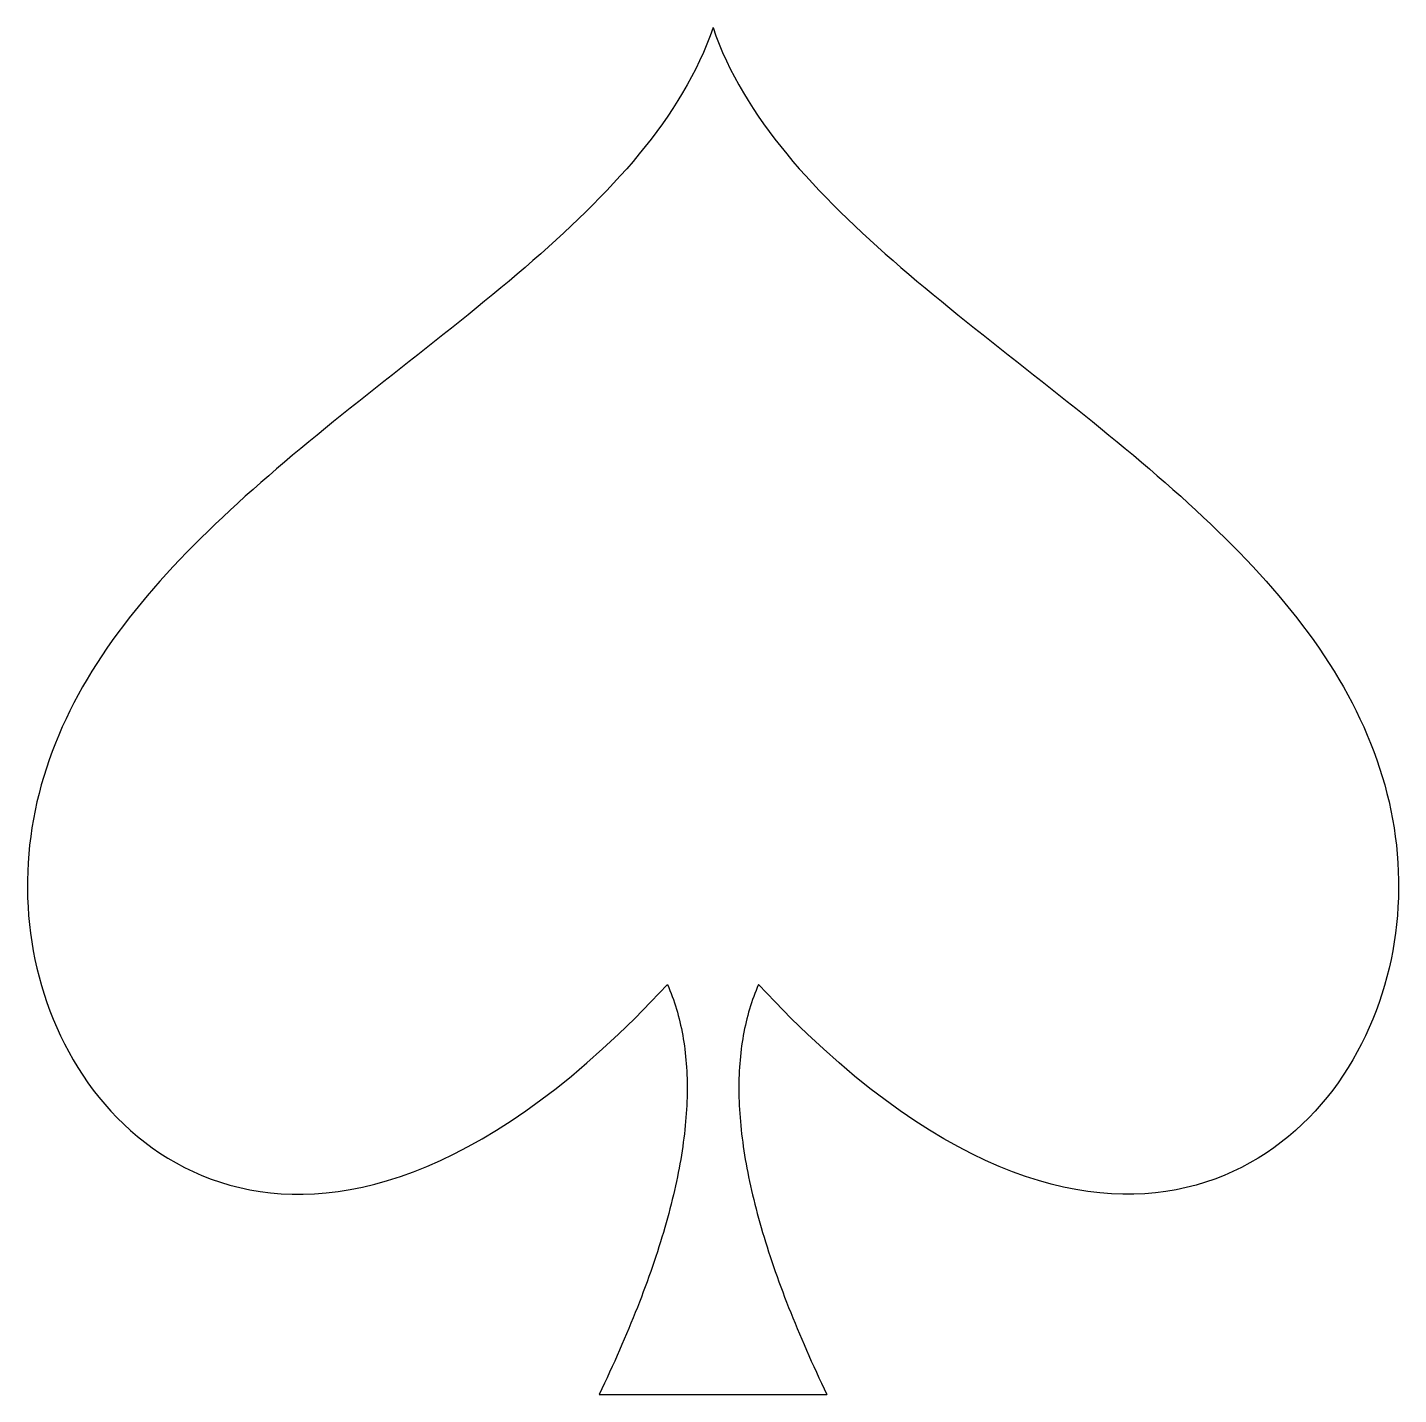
# Model space of a CAD drawing. Extents: x -15 to 15, y -8 to 22.
import ezdxf

# ---------------------------------------------------------------- set-up
doc = ezdxf.new("R2010")
doc.units = 0
doc.layers.get('0').update_dxf_attribs({"linetype": 'CONTINUOUS'})

msp = doc.modelspace()

# ---------------------------------------------------------------- linework, layer by layer
msp.add_line((-2.5, -8), (2.5, -8))
for points in [[(0, 22, 0), (-0.065162, 21.8148, 0), (-0.135751, 21.6314, 0), (-0.211629, 21.4497, 0), (-0.292659, 21.2697, 0), (-0.378706, 21.0913, 0), (-0.469633, 20.9144, 0), (-0.565308, 20.7392, 0), (-0.665596, 20.5653, 0), (-0.770365, 20.393, 0), (-0.879483, 20.222, 0), (-0.992819, 20.0525, 0), (-1.11024, 19.8842, 0), (-1.23163, 19.7172, 0), (-1.35684, 19.5515, 0), (-1.48576, 19.3869, 0), (-1.61826, 19.2235, 0), (-1.75421, 19.0613, 0), (-1.89348, 18.9001, 0), (-2.03596, 18.7399, 0), (-2.18151, 18.5807, 0), (-2.33003, 18.4225, 0), (-2.48138, 18.2652, 0), (-2.63545, 18.1088, 0), (-2.79211, 17.9532, 0), (-2.95125, 17.7984, 0), (-3.11275, 17.6444, 0), (-3.27649, 17.4911, 0), (-3.44236, 17.3385, 0), (-3.61025, 17.1866, 0), (-3.78002, 17.0352, 0), (-3.95159, 16.8845, 0), (-4.12482, 16.7342, 0), (-4.29961, 16.5845, 0), (-4.47585, 16.4353, 0), (-4.65343, 16.2865, 0), (-4.83224, 16.1381, 0), (-5.01217, 15.99, 0), (-5.19311, 15.8423, 0), (-5.37495, 15.6949, 0), (-5.5576, 15.5478, 0), (-5.74095, 15.4008, 0), (-5.92488, 15.2541, 0), (-6.10931, 15.1076, 0), (-6.29412, 14.9612, 0), (-6.47922, 14.8148, 0), (-6.6645, 14.6686, 0), (-6.84987, 14.5224, 0), (-7.03522, 14.3762, 0), (-7.22046, 14.2299, 0), (-7.40549, 14.0836, 0), (-7.59022, 13.9373, 0), (-7.77455, 13.7908, 0), (-7.95838, 13.6442, 0), (-8.14162, 13.4973, 0), (-8.32418, 13.3503, 0), (-8.50597, 13.2031, 0), (-8.6869, 13.0556, 0), (-8.86687, 12.9078, 0), (-9.0458, 12.7597, 0), (-9.22359, 12.6112, 0), (-9.40017, 12.4624, 0), (-9.57544, 12.3131, 0), (-9.74932, 12.1635, 0), (-9.92172, 12.0134, 0), (-10.0926, 11.8628, 0), (-10.2618, 11.7117, 0), (-10.4292, 11.5601, 0), (-10.5949, 11.4079, 0), (-10.7587, 11.2551, 0), (-10.9205, 11.1018, 0), (-11.0802, 10.9478, 0), (-11.2379, 10.7932, 0), (-11.3933, 10.6378, 0), (-11.5464, 10.4818, 0), (-11.6972, 10.3251, 0), (-11.8456, 10.1676, 0), (-11.9915, 10.0094, 0), (-12.1347, 9.85035, 0), (-12.2754, 9.6905, 0), (-12.4133, 9.52982, 0), (-12.5484, 9.36829, 0), (-12.6807, 9.20589, 0), (-12.8101, 9.04259, 0), (-12.9364, 8.87837, 0), (-13.0597, 8.71323, 0), (-13.1799, 8.54712, 0), (-13.2969, 8.38004, 0), (-13.4106, 8.21197, 0), (-13.521, 8.04289, 0), (-13.628, 7.87278, 0), (-13.7316, 7.70161, 0), (-13.8317, 7.52939, 0), (-13.9282, 7.35608, 0), (-14.021, 7.18166, 0), (-14.1103, 7.00614, 0), (-14.1957, 6.8295, 0), (-14.2774, 6.65173, 0), (-14.3552, 6.47285, 0), (-14.4291, 6.29285, 0), (-14.4991, 6.11175, 0), (-14.5651, 5.92956, 0), (-14.627, 5.74631, 0), (-14.6848, 5.56202, 0), (-14.7385, 5.37672, 0), (-14.7879, 5.19045, 0), (-14.8332, 5.00325, 0), (-14.8741, 4.81516, 0), (-14.9107, 4.62622, 0), (-14.9429, 4.43651, 0), (-14.9708, 4.24607, 0), (-14.9941, 4.05496, 0), (-15.013, 3.86326, 0), (-15.0273, 3.67105, 0), (-15.0371, 3.47839, 0), (-15.0423, 3.28537, 0), (-15.0429, 3.09208, 0), (-15.0388, 2.89861, 0), (-15.0299, 2.70506, 0), (-15.0164, 2.51153, 0), (-14.9981, 2.31812, 0), (-14.975, 2.12495, 0), (-14.9471, 1.93214, 0), (-14.9144, 1.7398, 0), (-14.8768, 1.54805, 0), (-14.8343, 1.35704, 0), (-14.7868, 1.16689, 0), (-14.7345, 0.977752, 0), (-14.6772, 0.789758, 0), (-14.6149, 0.603063, 0), (-14.5477, 0.417821, 0), (-14.4754, 0.23419, 0), (-14.3981, 0.052333, 0), (-14.3157, -0.12758, 0), (-14.2283, -0.305377, 0), (-14.1359, -0.48088, 0), (-14.0384, -0.653906, 0), (-13.9357, -0.824269, 0), (-13.828, -0.991776, 0), (-13.7152, -1.15623, 0), (-13.5972, -1.31743, 0), (-13.4742, -1.47517, 0), (-13.346, -1.62924, 0), (-13.2127, -1.77942, 0), (-13.0743, -1.92549, 0), (-12.9307, -2.06723, 0), (-12.782, -2.20441, 0), (-12.6282, -2.33679, 0), (-12.4692, -2.46413, 0), (-12.3052, -2.58619, 0), (-12.136, -2.70272, 0), (-11.9617, -2.81347, 0), (-11.7823, -2.91817, 0), (-11.5978, -3.01656, 0), (-11.4082, -3.10838, 0), (-11.2135, -3.19336, 0), (-11.0137, -3.2712, 0), (-10.8089, -3.34165, 0), (-10.5991, -3.40439, 0), (-10.3842, -3.45915, 0), (-10.1643, -3.50563, 0), (-9.93944, -3.54353, 0), (-9.70958, -3.57253, 0), (-9.47476, -3.59233, 0), (-9.235, -3.60262, 0), (-8.99033, -3.60307, 0), (-8.74076, -3.59336, 0), (-8.48632, -3.57316, 0), (-8.22704, -3.54213, 0), (-7.96294, -3.49994, 0), (-7.69404, -3.44624, 0), (-7.42038, -3.38067, 0), (-7.14198, -3.3029, 0), (-6.85888, -3.21256, 0), (-6.57111, -3.10928, 0), (-6.27869, -2.99271, 0), (-5.98167, -2.86245, 0), (-5.68008, -2.71815, 0), (-5.37395, -2.55942, 0), (-5.06332, -2.38587, 0), (-4.74823, -2.1971, 0), (-4.42872, -1.99273, 0), (-4.10483, -1.77235, 0), (-3.7766, -1.53555, 0), (-3.44408, -1.28193, 0), (-3.10731, -1.01107, 0), (-2.76633, -0.722548, 0), (-2.42119, -0.415941, 0), (-2.07194, -0.09082, 0), (-1.71862, 0.253251, 0), (-1.36129, 0.616709, 0), (-1, 1, 0)], [(0, 22, 0), (0.065162, 21.8148, 0), (0.135751, 21.6314, 0), (0.211629, 21.4497, 0), (0.292659, 21.2697, 0), (0.378706, 21.0913, 0), (0.469633, 20.9144, 0), (0.565308, 20.7392, 0), (0.665596, 20.5653, 0), (0.770365, 20.393, 0), (0.879483, 20.222, 0), (0.992819, 20.0525, 0), (1.11024, 19.8842, 0), (1.23163, 19.7172, 0), (1.35684, 19.5515, 0), (1.48576, 19.3869, 0), (1.61826, 19.2235, 0), (1.75421, 19.0613, 0), (1.89348, 18.9001, 0), (2.03596, 18.7399, 0), (2.18151, 18.5807, 0), (2.33003, 18.4225, 0), (2.48138, 18.2652, 0), (2.63545, 18.1088, 0), (2.79211, 17.9532, 0), (2.95125, 17.7984, 0), (3.11275, 17.6444, 0), (3.27649, 17.4911, 0), (3.44236, 17.3385, 0), (3.61025, 17.1866, 0), (3.78002, 17.0352, 0), (3.95159, 16.8845, 0), (4.12482, 16.7342, 0), (4.29961, 16.5845, 0), (4.47585, 16.4353, 0), (4.65343, 16.2865, 0), (4.83224, 16.1381, 0), (5.01217, 15.99, 0), (5.19311, 15.8423, 0), (5.37495, 15.6949, 0), (5.5576, 15.5478, 0), (5.74095, 15.4008, 0), (5.92488, 15.2541, 0), (6.10931, 15.1076, 0), (6.29412, 14.9612, 0), (6.47922, 14.8148, 0), (6.6645, 14.6686, 0), (6.84987, 14.5224, 0), (7.03522, 14.3762, 0), (7.22046, 14.2299, 0), (7.40549, 14.0836, 0), (7.59022, 13.9373, 0), (7.77455, 13.7908, 0), (7.95838, 13.6442, 0), (8.14162, 13.4973, 0), (8.32418, 13.3503, 0), (8.50597, 13.2031, 0), (8.6869, 13.0556, 0), (8.86687, 12.9078, 0), (9.0458, 12.7597, 0), (9.22359, 12.6112, 0), (9.40017, 12.4624, 0), (9.57544, 12.3131, 0), (9.74932, 12.1635, 0), (9.92172, 12.0134, 0), (10.0926, 11.8628, 0), (10.2618, 11.7117, 0), (10.4292, 11.5601, 0), (10.5949, 11.4079, 0), (10.7587, 11.2551, 0), (10.9205, 11.1018, 0), (11.0802, 10.9478, 0), (11.2379, 10.7932, 0), (11.3933, 10.6378, 0), (11.5464, 10.4818, 0), (11.6972, 10.3251, 0), (11.8456, 10.1676, 0), (11.9915, 10.0094, 0), (12.1347, 9.85035, 0), (12.2754, 9.6905, 0), (12.4133, 9.52982, 0), (12.5484, 9.36829, 0), (12.6807, 9.20589, 0), (12.8101, 9.04259, 0), (12.9364, 8.87837, 0), (13.0597, 8.71323, 0), (13.1799, 8.54712, 0), (13.2969, 8.38004, 0), (13.4106, 8.21197, 0), (13.521, 8.04289, 0), (13.628, 7.87278, 0), (13.7316, 7.70161, 0), (13.8317, 7.52939, 0), (13.9282, 7.35608, 0), (14.021, 7.18166, 0), (14.1103, 7.00614, 0), (14.1957, 6.8295, 0), (14.2774, 6.65173, 0), (14.3552, 6.47285, 0), (14.4291, 6.29285, 0), (14.4991, 6.11175, 0), (14.5651, 5.92956, 0), (14.627, 5.74631, 0), (14.6848, 5.56202, 0), (14.7385, 5.37672, 0), (14.7879, 5.19045, 0), (14.8332, 5.00325, 0), (14.8741, 4.81516, 0), (14.9107, 4.62622, 0), (14.9429, 4.43651, 0), (14.9708, 4.24607, 0), (14.9941, 4.05496, 0), (15.013, 3.86326, 0), (15.0273, 3.67105, 0), (15.0371, 3.47839, 0), (15.0423, 3.28537, 0), (15.0429, 3.09208, 0), (15.0388, 2.89861, 0), (15.0299, 2.70506, 0), (15.0164, 2.51153, 0), (14.9981, 2.31812, 0), (14.975, 2.12495, 0), (14.9471, 1.93214, 0), (14.9144, 1.7398, 0), (14.8768, 1.54805, 0), (14.8343, 1.35704, 0), (14.7868, 1.16689, 0), (14.7345, 0.977752, 0), (14.6772, 0.789758, 0), (14.6149, 0.603063, 0), (14.5477, 0.417821, 0), (14.4754, 0.23419, 0), (14.3981, 0.052333, 0), (14.3157, -0.12758, 0), (14.2283, -0.305377, 0), (14.1359, -0.48088, 0), (14.0384, -0.653906, 0), (13.9357, -0.824269, 0), (13.828, -0.991776, 0), (13.7152, -1.15623, 0), (13.5972, -1.31743, 0), (13.4742, -1.47517, 0), (13.346, -1.62924, 0), (13.2127, -1.77942, 0), (13.0743, -1.92549, 0), (12.9307, -2.06723, 0), (12.782, -2.20441, 0), (12.6282, -2.33679, 0), (12.4692, -2.46413, 0), (12.3052, -2.58619, 0), (12.136, -2.70272, 0), (11.9617, -2.81347, 0), (11.7823, -2.91817, 0), (11.5978, -3.01656, 0), (11.4082, -3.10838, 0), (11.2135, -3.19336, 0), (11.0137, -3.2712, 0), (10.8089, -3.34165, 0), (10.5991, -3.40439, 0), (10.3842, -3.45915, 0), (10.1643, -3.50563, 0), (9.93944, -3.54353, 0), (9.70958, -3.57253, 0), (9.47476, -3.59233, 0), (9.235, -3.60262, 0), (8.99033, -3.60307, 0), (8.74076, -3.59336, 0), (8.48632, -3.57316, 0), (8.22704, -3.54213, 0), (7.96294, -3.49994, 0), (7.69404, -3.44624, 0), (7.42038, -3.38067, 0), (7.14198, -3.3029, 0), (6.85888, -3.21256, 0), (6.57111, -3.10928, 0), (6.27869, -2.99271, 0), (5.98167, -2.86245, 0), (5.68008, -2.71815, 0), (5.37395, -2.55942, 0), (5.06332, -2.38587, 0), (4.74823, -2.1971, 0), (4.42872, -1.99273, 0), (4.10483, -1.77235, 0), (3.7766, -1.53555, 0), (3.44408, -1.28193, 0), (3.10731, -1.01107, 0), (2.76633, -0.722548, 0), (2.42119, -0.415941, 0), (2.07194, -0.09082, 0), (1.71862, 0.253251, 0), (1.36129, 0.616709, 0), (1, 1, 0)], [(-1, 1, 0), (-0.972103, 0.934788, 0), (-0.945135, 0.868947, 0), (-0.919097, 0.802478, 0), (-0.893988, 0.735381, 0), (-0.869809, 0.667656, 0), (-0.846559, 0.599302, 0), (-0.824239, 0.530321, 0), (-0.802848, 0.460711, 0), (-0.782387, 0.390473, 0), (-0.762855, 0.319607, 0), (-0.744253, 0.248113, 0), (-0.72658, 0.17599, 0), (-0.709837, 0.10324, 0), (-0.694023, 0.029861, 0), (-0.679139, -0.044146, 0), (-0.665184, -0.118781, 0), (-0.652159, -0.194045, 0), (-0.640063, -0.269936, 0), (-0.628897, -0.346456, 0), (-0.61866, -0.423604, 0), (-0.609353, -0.50138, 0), (-0.600975, -0.579784, 0), (-0.593527, -0.658816, 0), (-0.587009, -0.738477, 0), (-0.581419, -0.818766, 0), (-0.57676, -0.899683, 0), (-0.57303, -0.981228, 0), (-0.570229, -1.0634, 0), (-0.568358, -1.1462, 0), (-0.567416, -1.22963, 0), (-0.567404, -1.31369, 0), (-0.568322, -1.39838, 0), (-0.570168, -1.48369, 0), (-0.572945, -1.56963, 0), (-0.576651, -1.6562, 0), (-0.581286, -1.7434, 0), (-0.586851, -1.83123, 0), (-0.593345, -1.91968, 0), (-0.600769, -2.00877, 0), (-0.609123, -2.09848, 0), (-0.618406, -2.18882, 0), (-0.628618, -2.27979, 0), (-0.63976, -2.37138, 0), (-0.651832, -2.46361, 0), (-0.664833, -2.55646, 0), (-0.678763, -2.64994, 0), (-0.693623, -2.74405, 0), (-0.709412, -2.83878, 0), (-0.726131, -2.93415, 0), (-0.74378, -3.03014, 0), (-0.762358, -3.12676, 0), (-0.781865, -3.22401, 0), (-0.802302, -3.32189, 0), (-0.823669, -3.4204, 0), (-0.845965, -3.51953, 0), (-0.86919, -3.61929, 0), (-0.893345, -3.71968, 0), (-0.91843, -3.8207, 0), (-0.944444, -3.92235, 0), (-0.971388, -4.02462, 0), (-0.999261, -4.12753, 0), (-1.02806, -4.23106, 0), (-1.0578, -4.33522, 0), (-1.08846, -4.44001, 0), (-1.12005, -4.54542, 0), (-1.15257, -4.65147, 0), (-1.18602, -4.75814, 0), (-1.2204, -4.86544, 0), (-1.25571, -4.97337, 0), (-1.29195, -5.08192, 0), (-1.32911, -5.19111, 0), (-1.36721, -5.30092, 0), (-1.40624, -5.41136, 0), (-1.4462, -5.52243, 0), (-1.48708, -5.63413, 0), (-1.5289, -5.74646, 0), (-1.57164, -5.85941, 0), (-1.61532, -5.97299, 0), (-1.65992, -6.0872, 0), (-1.70545, -6.20204, 0), (-1.75192, -6.31751, 0), (-1.79931, -6.4336, 0), (-1.84763, -6.55033, 0), (-1.89688, -6.66768, 0), (-1.94707, -6.78566, 0), (-1.99818, -6.90426, 0), (-2.05022, -7.0235, 0), (-2.10319, -7.14336, 0), (-2.15709, -7.26386, 0), (-2.21191, -7.38498, 0), (-2.26767, -7.50672, 0), (-2.32436, -7.6291, 0), (-2.38198, -7.75211, 0), (-2.44052, -7.87574, 0), (-2.5, -8, 0)], [(1, 1, 0), (0.972103, 0.934788, 0), (0.945135, 0.868947, 0), (0.919097, 0.802478, 0), (0.893988, 0.735381, 0), (0.869809, 0.667656, 0), (0.846559, 0.599302, 0), (0.824239, 0.530321, 0), (0.802848, 0.460711, 0), (0.782387, 0.390473, 0), (0.762855, 0.319607, 0), (0.744253, 0.248113, 0), (0.72658, 0.17599, 0), (0.709837, 0.10324, 0), (0.694023, 0.029861, 0), (0.679139, -0.044146, 0), (0.665184, -0.118781, 0), (0.652159, -0.194045, 0), (0.640063, -0.269936, 0), (0.628897, -0.346456, 0), (0.61866, -0.423604, 0), (0.609353, -0.50138, 0), (0.600975, -0.579784, 0), (0.593527, -0.658816, 0), (0.587009, -0.738477, 0), (0.581419, -0.818766, 0), (0.57676, -0.899683, 0), (0.57303, -0.981228, 0), (0.570229, -1.0634, 0), (0.568358, -1.1462, 0), (0.567416, -1.22963, 0), (0.567404, -1.31369, 0), (0.568322, -1.39838, 0), (0.570168, -1.48369, 0), (0.572945, -1.56963, 0), (0.576651, -1.6562, 0), (0.581286, -1.7434, 0), (0.586851, -1.83123, 0), (0.593345, -1.91968, 0), (0.600769, -2.00877, 0), (0.609123, -2.09848, 0), (0.618406, -2.18882, 0), (0.628618, -2.27979, 0), (0.63976, -2.37138, 0), (0.651832, -2.46361, 0), (0.664833, -2.55646, 0), (0.678763, -2.64994, 0), (0.693623, -2.74405, 0), (0.709412, -2.83878, 0), (0.726131, -2.93415, 0), (0.74378, -3.03014, 0), (0.762358, -3.12676, 0), (0.781865, -3.22401, 0), (0.802302, -3.32189, 0), (0.823669, -3.4204, 0), (0.845965, -3.51953, 0), (0.86919, -3.61929, 0), (0.893345, -3.71968, 0), (0.91843, -3.8207, 0), (0.944444, -3.92235, 0), (0.971388, -4.02462, 0), (0.999261, -4.12753, 0), (1.02806, -4.23106, 0), (1.0578, -4.33522, 0), (1.08846, -4.44001, 0), (1.12005, -4.54542, 0), (1.15257, -4.65147, 0), (1.18602, -4.75814, 0), (1.2204, -4.86544, 0), (1.25571, -4.97337, 0), (1.29195, -5.08192, 0), (1.32911, -5.19111, 0), (1.36721, -5.30092, 0), (1.40624, -5.41136, 0), (1.4462, -5.52243, 0), (1.48708, -5.63413, 0), (1.5289, -5.74646, 0), (1.57164, -5.85941, 0), (1.61532, -5.97299, 0), (1.65992, -6.0872, 0), (1.70545, -6.20204, 0), (1.75192, -6.31751, 0), (1.79931, -6.4336, 0), (1.84763, -6.55033, 0), (1.89688, -6.66768, 0), (1.94707, -6.78566, 0), (1.99818, -6.90426, 0), (2.05022, -7.0235, 0), (2.10319, -7.14336, 0), (2.15709, -7.26386, 0), (2.21191, -7.38498, 0), (2.26767, -7.50672, 0), (2.32436, -7.6291, 0), (2.38198, -7.75211, 0), (2.44052, -7.87574, 0), (2.5, -8, 0)]]:
    msp.add_polyline3d(points)

doc.saveas('drawing.dxf')
